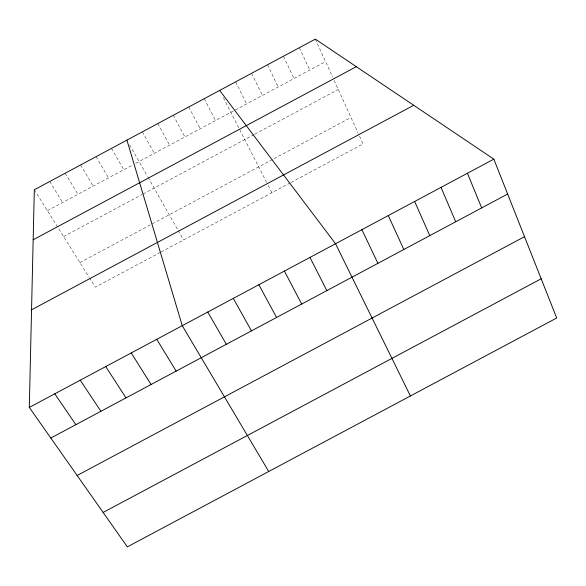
<?xml version="1.0" encoding="UTF-8"?>
<svg xmlns="http://www.w3.org/2000/svg" width="586" height="586" viewBox="0 0 586 586"><rect width="100%" height="100%" fill="white"/><g stroke="black" fill="none" stroke-linecap="round" stroke-linejoin="round"><path stroke-width="0.44" stroke-dasharray="2.93 2.2" d="M47.393 210.66L132.634 164.988M135.849 163.267L325.574 61.603M63.61 236.568L142.208 194.479M143.006 194.054L254.104 134.553M254.881 134.135L338.261 89.482M79.894 262.587L272.541 159.458M274.08 158.638L350.999 117.456M160.308 252.412L95.298 287.199L89.555 278.028M161.084 251.995L290.282 182.869M291.081 182.436L363.049 143.929L358.559 134.062M34.318 189.769L89.079 277.259M49.744 181.499L62.665 202.478M65.178 173.229L77.938 194.296M80.612 164.952L93.218 186.106M96.045 156.682L108.498 177.917M111.486 148.405L123.785 169.728M129.623 144.881L147.526 176.452M147.965 177.228L177.77 229.8M178.21 230.584L183.543 239.982M142.376 131.843L154.36 153.349M157.824 123.565L169.654 145.152M173.28 115.281L184.949 136.956M188.736 106.996L200.251 128.759M204.199 98.704L215.56 120.555M223.398 97.73L266.571 182.275M268.212 185.484L271.897 192.699M235.601 81.879L246.64 103.898M251.541 73.331L262.418 95.445M267.487 64.782L278.204 86.992M283.434 56.234L293.989 78.531M299.387 47.686L309.782 70.071M315.341 39.13L332.702 77.264M334.181 80.516L358.185 133.242"/><path stroke-width="0.88" d="M29.3 407.424L34.318 189.769L315.341 39.13L493.837 159.15L556.7 317.993L127.33 546.87L29.3 407.424L493.837 159.15M33.168 239.784L356.317 66.679M31.549 309.811L413.731 105.282M50.828 438.05L507.644 194.039M77.14 475.473L524.521 236.678M103.129 512.442L541.186 278.782M219.662 90.42L335.544 243.754L410.412 395.975M54.769 393.807L75.872 424.667M80.245 380.197L100.931 411.284M105.729 366.572L125.997 397.894M131.227 352.948L151.071 384.504M156.733 339.316L176.152 371.106M268.725 471.496L182.246 325.677L126.928 140.127M207.774 312.038L226.343 344.297M233.309 298.391L251.453 330.885M258.851 284.737L276.57 317.466M284.408 271.076L301.702 304.046M309.972 257.415L326.841 290.619M361.899 229.661L377.904 263.341M388.269 215.575L403.835 249.49M414.646 201.474L429.772 235.638M441.031 187.374L455.718 221.779M467.43 173.266L481.677 207.913"/></g></svg>
